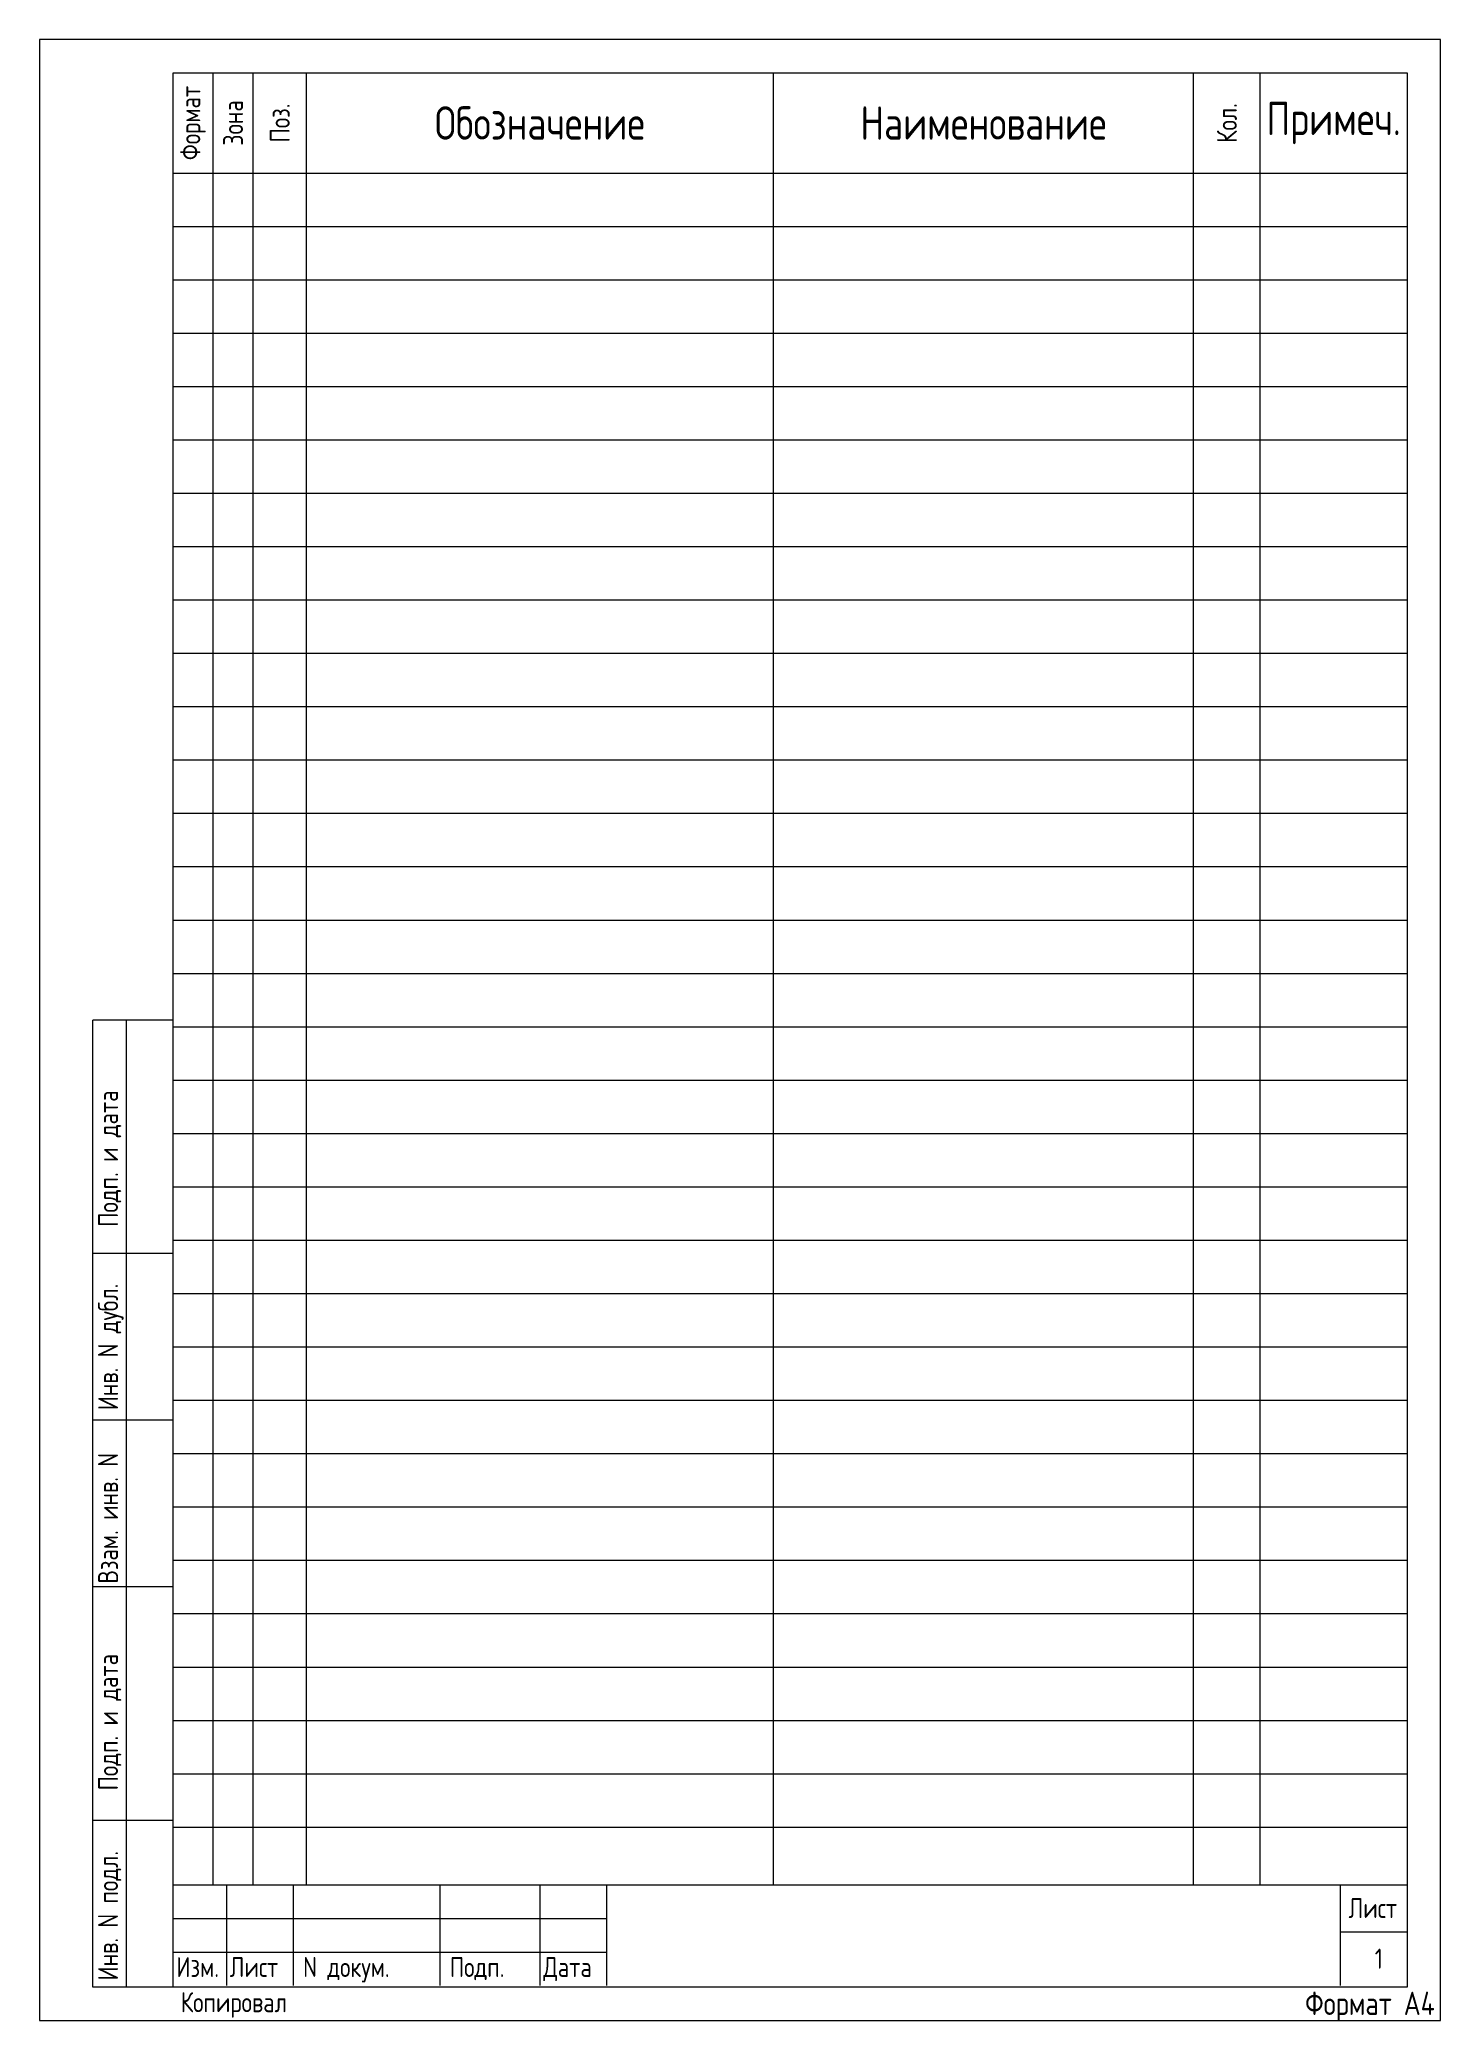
# Paper-space layout 'А4сп_p(2)' of a CAD drawing. Header units: millimetres. Extents: x 0 to 210, y 0 to 297.
import ezdxf
from ezdxf.enums import TextEntityAlignment as Align

# ---------------------------------------------------------------- set-up
doc = ezdxf.new("R2010")
doc.units = ezdxf.units.MM
doc.layers.add('00_TITLE', color=7, linetype='Continuous', lineweight=20)
doc.styles.add('ГОСТ_А_2', font='')
doc.styles.get('ГОСТ_А_2').set_extended_font_data('GOST_type_A')

# ---------------------------------------------------------------- blocks, each defined once
blk = doc.blocks.new('ГОСТ A4сп2-p_print_NII_20.01.12')
for p, q in [((20, 5), (20, 292)), ((20, 292), (205, 292)), ((26, 20.27), (26, 292)), ((32, 20.27), (32, 292)), ((40, 20.27), (40, 292)), ((110, 20.27), (110, 292)), ((173, 20.27), (173, 292)), ((183, 20.27), (183, 292)), ((205, 292), (205, 5)), ((20, 277), (205, 277)), ((20, 269), (205, 269)), ((20, 261), (205, 261)), ((20, 253), (205, 253)), ((20, 245), (205, 245)), ((20, 237), (205, 237)), ((20, 229), (205, 229)), ((20, 221), (205, 221)), ((20, 213), (205, 213)), ((20, 205), (205, 205)), ((20, 197), (205, 197)), ((20, 189), (205, 189)), ((20, 181), (205, 181)), ((20, 173), (205, 173)), ((20, 165), (205, 165)), ((20, 157), (205, 157)), ((8, 5), (8, 150)), ((20, 150), (8, 150)), ((13, 5), (13, 150)), ((20, 149), (205, 149)), ((20, 141), (205, 141)), ((20, 133), (205, 133)), ((20, 125), (205, 125)), ((20, 117), (205, 117)), ((20, 115), (8, 115)), ((20, 109), (205, 109)), ((20, 101), (205, 101)), ((20, 93), (205, 93)), ((20, 90), (8, 90)), ((20, 85), (205, 85)), ((20, 77), (205, 77)), ((20, 69), (205, 69)), ((20, 65), (8, 65)), ((20, 61), (205, 61)), ((20, 53), (205, 53)), ((20, 45), (205, 45)), ((20, 37), (205, 37)), ((20, 30), (8, 30)), ((20, 29), (205, 29)), ((205, 20.27), (20, 20.27)), ((28, 20.27), (28, 5.27)), ((38, 20.27), (38, 5.27)), ((60, 20.27), (60, 5.27)), ((75, 20.27), (75, 5.27)), ((85, 20.27), (85, 5.27)), ((195, 20.27), (195, 5.27)), ((20, 15.27), (85, 15.27)), ((195, 13.27), (205, 13.27)), ((20, 10.27), (85, 10.27)), ((205, 5), (8, 5))]:
    blk.add_line(p, q)
blk.add_lwpolyline([(210, 297), (0, 297), (0, 0), (210, 0)], close=True)
at = {"style": 'ГОСТ_А_2'}
for s, p in [('Подп. и дата', (11.76, 119)), ('Инв. N дубл.', (11.76, 91.5)), ('Взам. инв. N', (11.76, 65.5)), ('Подп. и дата', (11.76, 34.5)), ('Инв. N подл.', (11.76, 6))]:
    blk.add_text(s, height=3, rotation=90, dxfattribs=at).set_placement(p)
for s, p in [('Изм.', (20.5, 6.52)), ('Лист', (28.5, 6.52)), ('N докум.', (39.5, 6.52)), ('Подп.', (61.5, 6.52)), ('Дата', (75.5, 6.52)), ('Копировал', (21.16, 1.24))]:
    blk.add_text(s, height=3, dxfattribs=at).set_placement(p)
at = {"char_height": 3, "attachment_point": 5, "rotation": 90, "style": 'ГОСТ_А_2'}
for s, width, heights, insert in [('Формат', 28.3011, [0], (23, 284.5)), ('Зона', 28.3011, [0], (29, 284.5)), ('Поз.', 28.3011, [0], (36, 284.5)), ('Кол.', 14.7876, [9.85], (178, 284.5))]:
    blk.add_mtext_dynamic_manual_height_columns(s, width=width, gutter_width=12.5, heights=heights, dxfattribs=dict(at, insert=insert))
at = {"attachment_point": 5, "style": 'ГОСТ_А_2'}
for s, width, heights, insert, char_height in [('Обозначение', 28.3011, [0], (75, 284.5), 5), ('Наименование', 28.3011, [0], (141.5, 284.5), 5), ('Примеч.', 28.3011, [0], (194, 284.5), 5), ('Лист', 14.8815, [5], (199.87, 16.86), 3)]:
    blk.add_mtext_dynamic_manual_height_columns(s, width=width, gutter_width=12.5, heights=heights, dxfattribs=dict(at, insert=insert, char_height=char_height))
at = {"lineweight": 30, "style": 'ГОСТ_А_2'}
blk.add_attdef('NUMBER1', text='', height=7, dxfattribs=at).set_placement((135, 12.52), align=Align.MIDDLE_CENTER)
at = {"style": 'ГОСТ_А_2'}
blk.add_attdef('LS', text='', height=3, dxfattribs=at).set_placement((200, 9.27), align=Align.MIDDLE_CENTER)
blk.add_attdef('DWGPREFIX\\DWGNAME', text='', height=2, dxfattribs=at).set_placement((92.1, 2.13), align=Align.CENTER)
blk.add_attdef('FORMAT_4', text='', height=3.5, dxfattribs=at).set_placement((209.17, 2.57), align=Align.MIDDLE_RIGHT)

psp = doc.layouts.new('А4сп_p(2)')

# ---------------------------------------------------------------- block references
at = {"layer": '00_TITLE'}
psp.add_blockref('ГОСТ A4сп2-p_print_NII_20.01.12', (0, 0), dxfattribs=at).add_auto_attribs({'LS': ' 1', 'FORMAT_4': 'Формат А4'})

doc.saveas('drawing.dxf')
